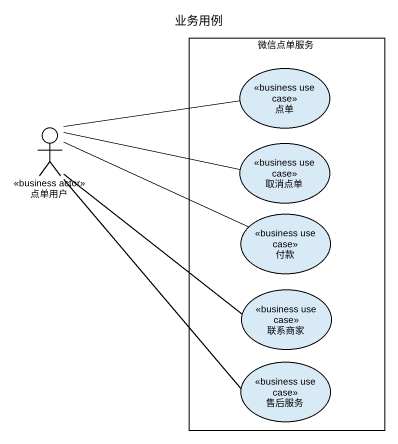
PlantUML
@startuml
title 业务用例
rectangle 微信点单服务 {
  usecase 点单 <<business use case>>
  usecase 取消点单 <<business use case>>
  usecase 付款 <<business use case>>
  usecase 联系商家 <<business use case>>
  usecase 售后服务 <<business use case>>
}
actor 点单用户 <<business actor>>
点单用户 -right- 点单
点单用户 -right- 取消点单
点单用户 -right- 付款
点单用户 -right- 联系商家
点单用户 -- 售后服务
@enduml
